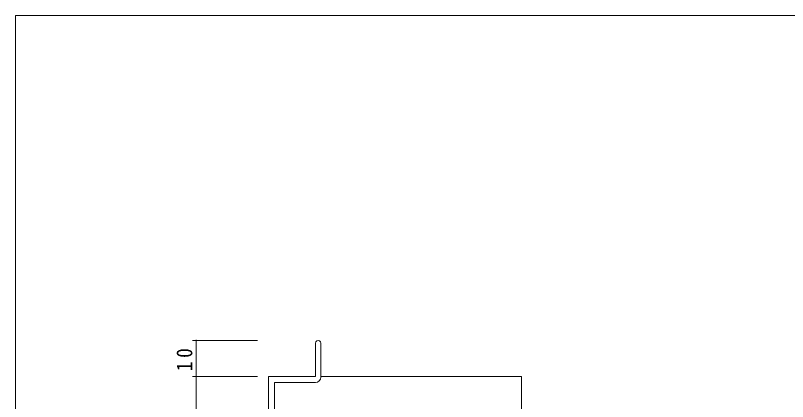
# Model space of a CAD drawing. Units: millimetres on the paper. Extents: x -397 to 397, y -282 to 282.
# Drawn here: x -393.9 to -180.3, y 172.4 to 279.3 of the extents above; entities that cross this region are included whole.
import ezdxf

# ---------------------------------------------------------------- set-up
doc = ezdxf.new("R2010")
doc.units = ezdxf.units.MM
for name, color, linetype, lineweight in [('0-1_YKK_ZWAK', 7, 'Continuous', 18), ('0-3_YKK_11', 7, 'Continuous', 18), ('0-4_YKK_12', 2, 'Continuous', 18), ('0-6_YKK_D', 6, 'Continuous', 18)]:
    doc.layers.add(name, color=color, linetype=linetype, lineweight=lineweight)
doc.styles.add('ＭＳ ゴシック', font='')
doc.styles.get('ＭＳ ゴシック').set_extended_font_data('MS Gothic')

msp = doc.modelspace()

# ---------------------------------------------------------------- linework, layer by layer
at = {"layer": '0-1_YKK_ZWAK'}
for p in [(-393.908, -245.7), (376.092, 279.3)]:
    msp.add_line(p, (-393.908, 279.3), dxfattribs=at)
at = {"layer": '0-3_YKK_11'}
for p, q in [((-310.908, 188.55), (-310.908, 179.3)), ((-309.408, 179.17), (-309.408, 188.55)), ((-323.908, 179.3), (-323.908, 139.3)), ((-310.908, 179.3), (-323.908, 179.3)), ((-322.278, 177.67), (-310.908, 177.67)), ((-322.278, 169.3), (-322.278, 177.67))]:
    msp.add_line(p, q, dxfattribs=at)
for centre, radius, start, end in [((-310.158, 188.55), 0.75, 359.99999, 180.00001), ((-310.908, 179.17), 1.5, 270.00001, 359.99999)]:
    msp.add_arc(centre, radius, start, end, dxfattribs=at)
at = {"layer": '0-4_YKK_12'}
for p, q in [((-323.908, 179.3), (-311.208, 179.3)), ((-323.908, 179.3), (-323.908, -27.2)), ((-309.408, 179.3), (-253.908, 179.3)), ((-253.908, 179.3), (-253.908, 134.3))]:
    msp.add_line(p, q, dxfattribs=at)
at = {"layer": '0-6_YKK_D'}
for p, q in [((-326.908, 189.3), (-344.908, 189.3)), ((-343.908, 179.3), (-343.908, 189.3)), ((-326.908, 179.3), (-344.908, 179.3)), ((-326.908, 179.3), (-344.908, 179.3)), ((-343.908, 139.3), (-343.908, 179.3))]:
    msp.add_line(p, q, dxfattribs=at)
for centre, start, end in [((-343.908, 189.3), 90, 270), ((-343.908, 189.3), 270, 90), ((-343.908, 179.3), 90, 270), ((-343.908, 179.3), 90, 270), ((-343.908, 179.3), 270, 90), ((-343.908, 179.3), 270, 90)]:
    msp.add_arc(centre, 0.106, start, end, dxfattribs=at)

# ---------------------------------------------------------------- texts
at = {"layer": '0-6_YKK_D', "color": 7, "insert": (-344.908, 180.78), "char_height": 4.399, "attachment_point": 7, "rotation": 90, "style": 'ＭＳ ゴシック'}
msp.add_mtext('\\T1.37;\\W0.9;10', dxfattribs=at)

doc.saveas('drawing.dxf')
